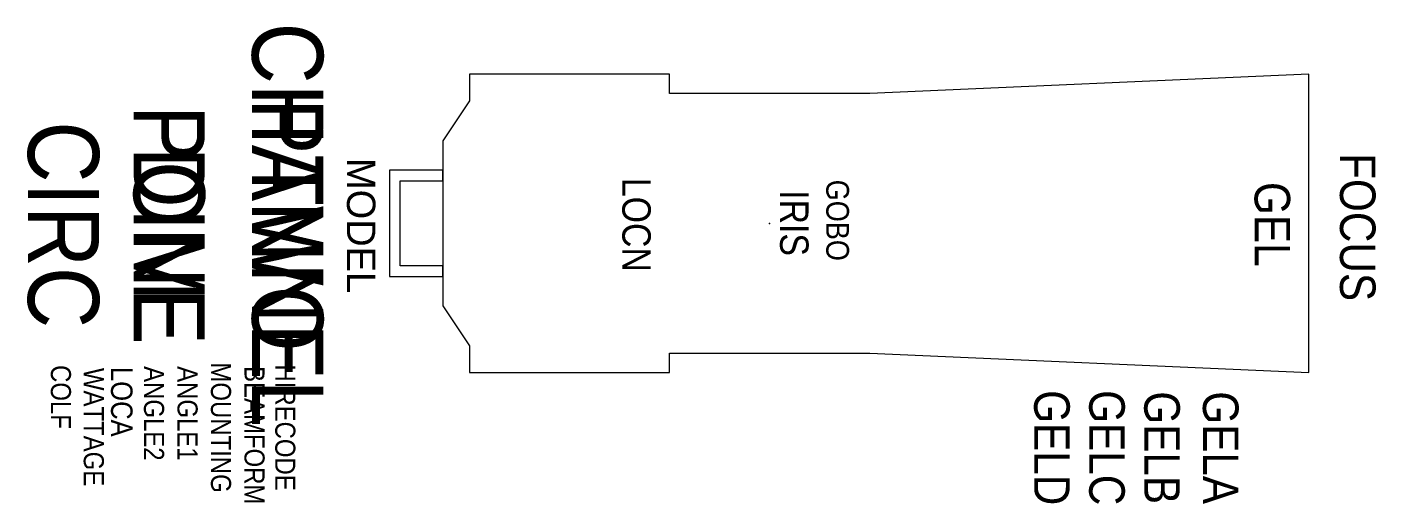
# Model space of a CAD drawing. Extents: x -1229 to 670, y -779 to -108.
import ezdxf
from ezdxf.enums import TextEntityAlignment as Align

# ---------------------------------------------------------------- set-up
doc = ezdxf.new("R2010")
doc.units = 0
doc.header["$MEASUREMENT"] = 0
for name, color, linetype in [('CHANNEL', 3, 'CONTINUOUS'), ('CIRC', 6, 'CONTINUOUS'), ('DIMMER', 4, 'CONTINUOUS'), ('FOCUS', 2, 'CONTINUOUS'), ('GEL', 1, 'CONTINUOUS'), ('LANTERNS', 4, 'CONTINUOUS'), ('LOCATION', 7, 'CONTINUOUS'), ('MODEL', 6, 'CONTINUOUS'), ('PATCH', 5, 'CONTINUOUS'), ('PATCH2', 5, 'CONTINUOUS')]:
    doc.layers.add(name, color=color, linetype=linetype)

msp = doc.modelspace()

# ---------------------------------------------------------------- linework, layer by layer
at = {"layer": 'LANTERNS', "color": 0}
for points in [[(575.6, -174.2), (-42.8, -201.2), (-324.6, -201.2), (-324.6, -174.2), (-606.4, -174.2), (-606.4, -211.7), (-643.9, -267.9), (-643.9, -500.4), (-606.4, -556.7), (-606.4, -594.2), (-324.6, -594.2), (-324.6, -567.1), (-42.8, -567.1), (575.6, -594.2)], [(-643.9, -309.2), (-718.9, -309.2), (-718.9, -459.2), (-643.9, -459.2), (-643.9, -444.2), (-703.9, -444.2), (-703.9, -324.2), (-643.9, -324.2)]]:
    msp.add_lwpolyline(points, close=True, dxfattribs=at)
msp.add_point((-183.7, -384.2), dxfattribs=at)
msp.add_point((-183.7, -384.2), dxfattribs=at)

# ---------------------------------------------------------------- texts
at = {"layer": 'CHANNEL', "width": 0.89}
msp.add_attdef('CHANNEL', text='', height=100, rotation=270, dxfattribs=at).set_placement((-912.2, -386.1), align=Align.CENTER)
at = {"layer": 'CIRC', "width": 0.89}
msp.add_attdef('CIRC', text='', height=100, rotation=270, dxfattribs=at).set_placement((-1227.8, -386.1), align=Align.CENTER)
at = {"layer": 'DIMMER', "width": 0.89}
msp.add_attdef('DIM', text='', height=100, rotation=270, dxfattribs=at).set_placement((-1078.9, -385.2), align=Align.CENTER)
at = {"layer": 'FOCUS', "color": 30, "width": 0.89}
msp.add_attdef('FOCUS', text='', height=50, rotation=270, dxfattribs=at).set_placement((619.3, -389.5), align=Align.CENTER)
at = {"layer": 'GEL', "width": 0.89}
for tag, height, p in [('GOBO', 32, (-103.9, -379.9)), ('GEL', 50, (499.1, -385.5)), ('GELD', 50, (188.8, -700)), ('GELC', 50, (266.3, -700)), ('GELB', 50, (343.8, -700)), ('GELA', 50, (426.4, -700))]:
    msp.add_attdef(tag, text='', height=height, rotation=270, dxfattribs=at).set_placement(p, align=Align.CENTER)
at = {"layer": 'LANTERNS', "color": 30, "width": 0.89}
msp.add_attdef('IRIS', text='', height=40, rotation=270, dxfattribs=at).set_placement((-148.9, -383.8), align=Align.MIDDLE)
at = {"layer": 'LANTERNS', "color": 0, "width": 0.89, "flags": 1}
for tag, p, s, height in [('COLF', (-1195.6, -583.7), 'N', 28.3), ('WATTAGE', (-1149.3, -587.7), '2000', 28.3), ('ANGLE2', (-1064.5, -585.2), '180', 28.3), ('ANGLE1', (-1017.3, -585.2), '0', 28.3), ('MOUNTING', (-970.2, -580), 'STANDARD HOOK CLAMP', 28.305), ('BEAMFORM', (-923, -585.2), 'C', 28.3), ('HIRECODE', (-879.7, -582.8), '', 28.3), ('LOCA', (-1110.9, -586.3), '', 30.3)]:
    msp.add_attdef(tag, p, s, height=height, rotation=270, dxfattribs=at)
at = {"layer": 'LOCATION', "width": 0.89}
msp.add_attdef('LOCN', text='', height=40, rotation=270, dxfattribs=at).set_placement((-391.1, -386.3), align=Align.CENTER)
at = {"layer": 'MODEL'}
msp.add_attdef('MODEL', text='F/S 2K LONG', height=40, rotation=270, dxfattribs=at).set_placement((-778.7, -387.3), align=Align.CENTER)
at = {"layer": 'PATCH', "width": 0.89}
msp.add_attdef('PONE', text='', height=100, rotation=270, dxfattribs=at).set_placement((-1078.9, -386.1), align=Align.CENTER)
at = {"layer": 'PATCH2', "width": 0.89}
msp.add_attdef('PTWO', text='', height=100, rotation=270, dxfattribs=at).set_placement((-912.2, -386.1), align=Align.CENTER)

doc.saveas('drawing.dxf')
